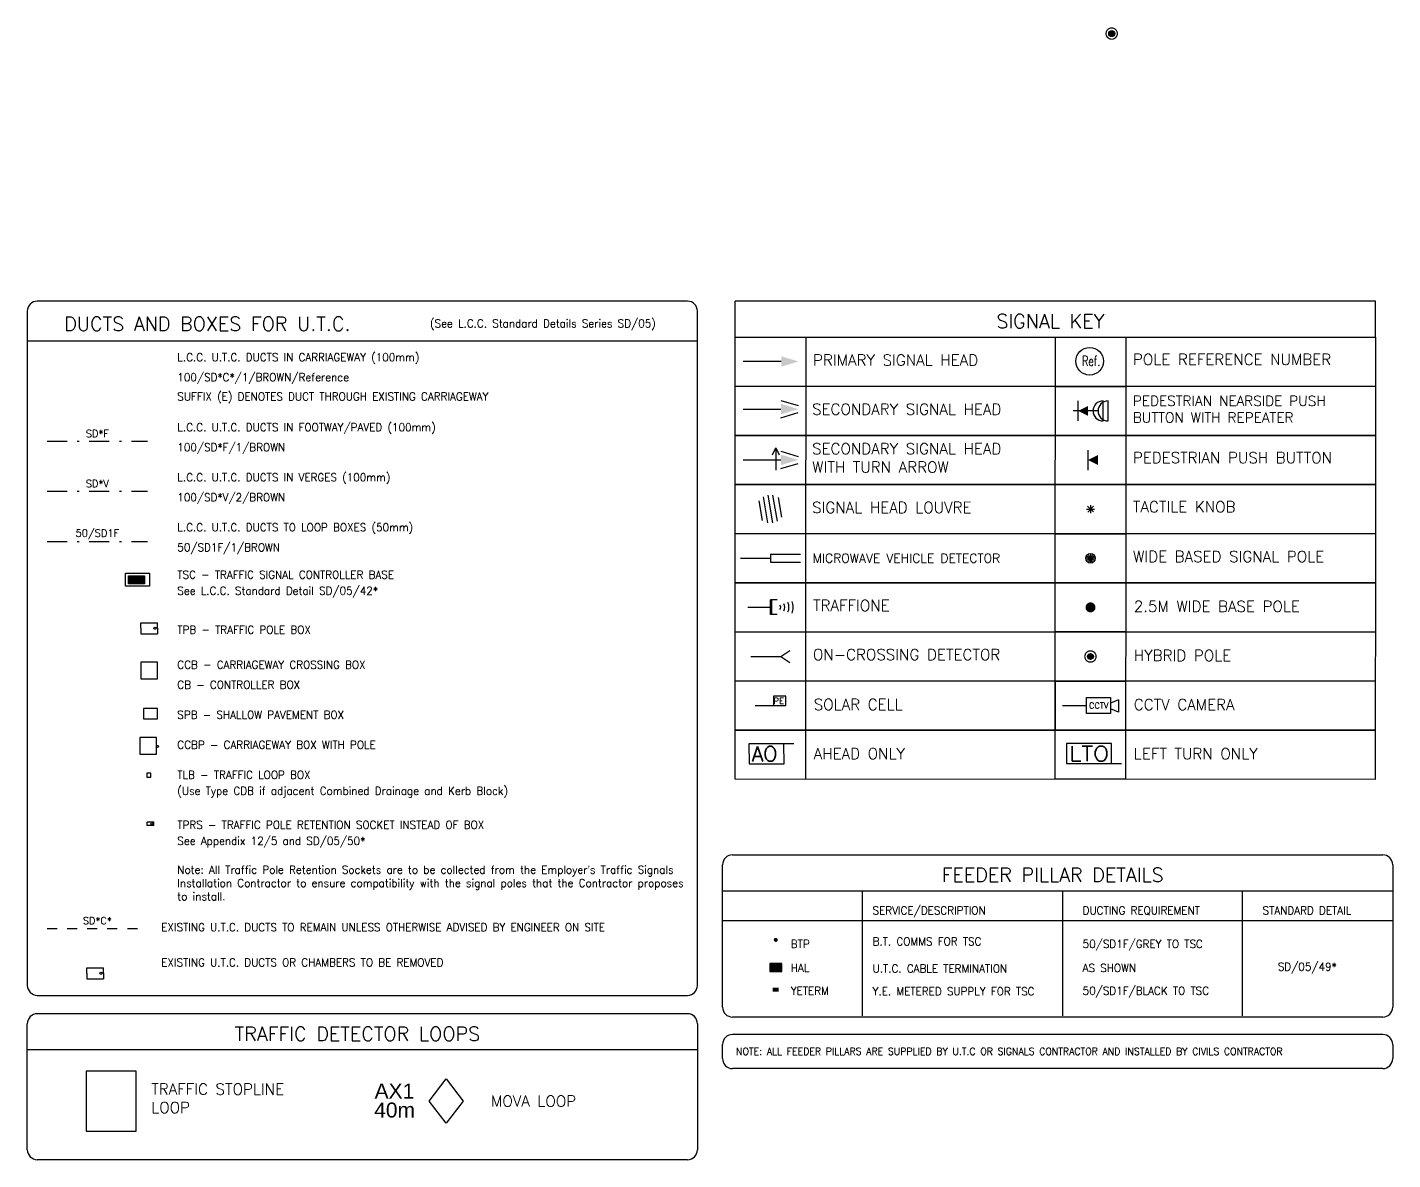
# Model space of a CAD drawing. Extents: x 441020 to 630336, y 432046 to 448236.
# Drawn here: x 630268.1 to 630336.3, y 447470.2 to 447526.8 of the extents above; entities that cross this region are included whole.
import ezdxf
from ezdxf.enums import TextEntityAlignment as Align

# ---------------------------------------------------------------- set-up
doc = ezdxf.new("R2010")
doc.units = 0
doc.linetypes.add('BLIP', pattern=[1, 0.5, -0.5])
doc.linetypes.add('DASHDOT1', pattern=[2, 1, -0.5, 0, -0.5])
doc.layers.get('0').update_dxf_attribs({"color": 222, "linetype": 'CONTINUOUS'})
for name, color, linetype in [('05-DUCT-KEY-BOX', 42, 'CONTINUOUS'), ('05-DUCT-KEY-BT', 253, 'CONTINUOUS'), ('05-DUCT-KEY-UTCDUCT', 42, 'DASHDOT1'), ('05-DUCT-KEY-UTCEXISTING', 181, 'BLIP'), ('05-DUCT-KEY-YE', 7, 'CONTINUOUS'), ('BASE', 7, 'CONTINUOUS'), ('DATA', 7, 'CONTINUOUS'), ('du-REMOVALSTEXT', 8, 'CONTINUOUS'), ('UTC_KEY', 7, 'CONTINUOUS'), ('UTC_POLES', 7, 'CONTINUOUS')]:
    doc.layers.add(name, color=color, linetype=linetype)
doc.styles.add('KeyText', font='romans.shx', dxfattribs={"width": 0.95})
doc.styles.add('ROMANS', font='romans')
doc.styles.get("Standard").update_dxf_attribs({"font": 'simplex'})

# ---------------------------------------------------------------- blocks, each defined once
blk = doc.blocks.new('HD001P')
at = {"linetype": 'Continuous'}
blk.add_line((0, 2.75), (0, 0), dxfattribs=at)
blk.add_solid([(0.375, 2.75), (-0.375, 2.75), (0, 4)], dxfattribs=at)
at = {"layer": 'DATA', "flags": 9}
for tag, p in [('SUPPORT', (0.75, 1.5)), ('BRACKETS', (0.75, 1.25)), ('HEIGHT', (0.75, 1)), ('TYPE', (0.75, 0.25)), ('CABLE', (0.75, 0.75)), ('PHASE', (0.75, 0.5)), ('NUM', (0.75, 0)), ('SITE', (0.75, -0.25)), ('IDENT', (0.75, -0.5))]:
    blk.add_attdef(tag, p, '', height=0.2, dxfattribs=at)
blk = doc.blocks.new('HD001S')
at = {"linetype": 'Continuous'}
for p, q in [((-0.625, 2.75), (-0.25, 4)), ((0.625, 2.75), (0.25, 4))]:
    blk.add_line(p, q, dxfattribs=at)
blk.add_line((0, 0), (0, 2.75))
blk.add_solid([(0.375, 2.75), (-0.375, 2.75), (0, 4)], dxfattribs=at)
at = {"layer": 'DATA', "flags": 9}
for tag, p in [('SUPPORT', (1, 1.5)), ('BRACKETS', (1, 1.25)), ('HEIGHT', (1, 1)), ('TYPE', (1, 0.25)), ('CABLE', (1, 0.75)), ('PHASE', (1, 0.5)), ('NUM', (1, 0)), ('SITE', (1, -0.25)), ('IDENT', (1, -0.5))]:
    blk.add_attdef(tag, p, '', height=0.2, dxfattribs=at)
blk = doc.blocks.new('Symbol-TACTKNOB')
at = {"color": 0, "linetype": 'Continuous'}
for p, q in [((1.3, 0.35), (1.3, 0.85)), ((1.05, 0.6), (1.55, 0.6)), ((1.123, 0.423), (1.477, 0.777)), ((1.123, 0.777), (1.477, 0.423))]:
    blk.add_line(p, q, dxfattribs=at)
blk = doc.blocks.new('Signal-Symbol-081A')
at = {"color": 0, "linetype": 'Continuous'}
for p, q in [((1, 0), (0, 0)), ((1.5, -0.5), (1.5, 0.5))]:
    blk.add_line(p, q, dxfattribs=at)
blk.add_line((0.25, -0.5), (0.25, 0.5))
blk.add_arc((1.5, 0), 0.5, 90, 270, dxfattribs=at)
blk.add_solid([(0.25, 0), (0.75, -0.25), (0.75, 0.25)])
at = {"layer": 'DATA'}
for tag, p, rotation, flags in [('SIG', (0, 0), 180, 3), ('IDENT', (-0.75, -1), 270, 9), ('SITE', (-0.5, -1), 270, 9), ('NUM', (-0.25, -1), 270, 9), ('TYPE', (0, -1), 270, 9), ('PHASE', (0.25, -1), 270, 9), ('CABLE', (0.5, -1), 270, 9), ('HEIGHT', (0.75, -1), 270, 9), ('FEATURES', (1, -1), 270, 9), ('SUPPORT', (1.25, -1), 270, 9)]:
    blk.add_attdef(tag, p, '', height=0.2, rotation=rotation, dxfattribs=dict(at, flags=flags))
blk = doc.blocks.new('HD005S')
at = {"linetype": 'Continuous'}
for p, q in [((-0.625, 2.75), (-0.25, 4)), ((0.625, 2.75), (0.25, 4)), ((-0.875, 2.375), (0.75, 2.375))]:
    blk.add_line(p, q, dxfattribs=at)
for p, q in [((-0.875, 2.375), (-0.375, 2.625)), ((-0.375, 2.125), (-0.875, 2.375)), ((0, 0), (0, 2.75))]:
    blk.add_line(p, q)
blk.add_solid([(0.375, 2.75), (-0.375, 2.75), (0, 4)], dxfattribs=at)
at = {"layer": 'DATA', "flags": 9}
for tag, p in [('SUPPORT', (1, 1.5)), ('BRACKETS', (1, 1.25)), ('HEIGHT', (1, 1)), ('TYPE', (1, 0.25)), ('CABLE', (1, 0.75)), ('PHASE', (1, 0.5)), ('NUM', (1, 0)), ('SITE', (1, -0.25)), ('IDENT', (1, -0.5))]:
    blk.add_attdef(tag, p, '', height=0.2, dxfattribs=at)
blk = doc.blocks.new('LOUVR200')
at = {"linetype": 'Continuous'}
for p, q in [((0, -1), (0, 1)), ((-0.7, -0.716), (-0.7, 0.716)), ((-0.35, -0.938), (-0.35, 0.938)), ((0.35, -0.938), (0.35, 0.938)), ((0.7, -0.716), (0.7, 0.716))]:
    blk.add_line(p, q, dxfattribs=at)
blk = doc.blocks.new('HD080A')
blk.add_line((0.5, 0.25), (-0.5, 0.25))
blk.add_solid([(0, 0.25), (0.25, 0.75), (-0.25, 0.75)])
at = {"layer": 'BASE', "flags": 3}
blk.add_attdef('SIG', (0, 0), '', height=0.2, rotation=270, dxfattribs=at)
at = {"layer": 'DATA', "flags": 9}
for tag, p in [('SUPPORT', (1, 1.25)), ('CABLE', (1, 0.5)), ('FEATURES', (1, 1)), ('HEIGHT', (1, 0.75)), ('TYPE', (1, 0)), ('PHASE', (1, 0.25)), ('SITE', (1, -0.5)), ('NUM', (1, -0.25)), ('IDENT', (1, -0.75))]:
    blk.add_attdef(tag, p, '', height=0.2, dxfattribs=at)
blk = doc.blocks.new('pec')
for p, q in [((-0.75, 2.5), (-0.75, 1.5)), ((0, 2.5), (-0.75, 2.5)), ((0, 0), (0, 2.5)), ((-0.75, 1.5), (0, 1.5))]:
    blk.add_line(p, q)
blk.add_text('PE', height=0.5, rotation=90).set_placement((-0.38, 1.93), align=Align.MIDDLE)
blk = doc.blocks.new('wbpole')
at = {"color": 0, "lineweight": -2}
for p, q in [((-0.22, 0.12), (-0.35, 0.2)), ((-0.12, 0.22), (-0.2, 0.35)), ((0, 0.4), (0, 0.25)), ((0.2, 0.35), (0.12, 0.22)), ((0.35, 0.2), (0.22, 0.12)), ((-0.25, 0), (-0.4, 0)), ((-0.22, -0.12), (-0.35, -0.2)), ((-0.12, -0.22), (-0.2, -0.35)), ((0, -0.25), (0, -0.4)), ((0.2, -0.35), (0.12, -0.22)), ((0.35, -0.2), (0.22, -0.12)), ((0.4, 0), (0.25, 0))]:
    blk.add_line(p, q, dxfattribs=at)
at = {"color": 0, "lineweight": -2, "const_width": 0.25}
blk.add_lwpolyline([(-0.12, 0, 1), (0.12, 0, 1)], format="xyb", close=True, dxfattribs=at)
at = {"color": 0, "lineweight": -2}
blk.add_circle((0, 0), 0.4, dxfattribs=at)
at = {"layer": 'DATA', "flags": 9}
for tag, p in [('HEIGHT', (0.5, 1)), ('TYPE', (0.5, 0.75)), ('NUM', (0.5, 0.5)), ('SITE', (0.5, 0.25)), ('IDENT', (0.5, 0))]:
    blk.add_attdef(tag, p, '', height=0.2, dxfattribs=at)
blk = doc.blocks.new('detect_visual-sym')
at = {"color": 0, "linetype": 'Continuous'}
for p, q in [((0, 0), (1.87, 0)), ((2.42, 0.6), (1.87, 0.6)), ((1.87, -0.6), (1.87, 0.6)), ((1.97, -0.6), (1.97, 0.6)), ((2.42, -0.6), (1.87, -0.6))]:
    blk.add_line(p, q, dxfattribs=at)
for centre, radius, start, end in [((2.46, 0), 0.255, 313.0864, 46.9136), ((2.53, 0), 0.518, 326.6121, 33.3879), ((2.53, 0), 0.862, 333.5703, 26.4297), ((2.46, 0), 1.28, 337.7803, 22.2197)]:
    blk.add_arc(centre, radius, start, end, dxfattribs=at)
blk = doc.blocks.new('MWAVE')
at = {"linetype": 'Continuous'}
for p, q in [((-0.2, 1.5), (-0.2, 3)), ((0.2, 1.5), (0.2, 3)), ((-0.2, 1.5), (0.2, 1.5)), ((0, 0), (0, 1.5))]:
    blk.add_line(p, q, dxfattribs=at)
blk = doc.blocks.new('STUBPOLE')
at = {"const_width": 0.25}
blk.add_lwpolyline([(-0.125, 0, 1), (0.125, 0, 1)], format="xyb", close=True, dxfattribs=at)
at = {"layer": 'DATA', "flags": 9}
for tag, p in [('TYPE', (0.5, 0.75)), ('HEIGHT', (0.5, 1)), ('NUM', (0.5, 0.5)), ('SITE', (0.5, 0.25)), ('IDENT', (0.5, 0))]:
    blk.add_attdef(tag, p, '', height=0.2, dxfattribs=at)
blk = doc.blocks.new('lowaccess-sym')
h = blk.add_hatch(color=256)
h.dxf.hatch_style = 1
edge = h.paths.add_edge_path()
edge.add_arc((0, 0), 0.15, 0, 360)
at = {"color": 0, "const_width": 0.0625}
blk.add_lwpolyline([(-0.28125, 0, 1), (0.28125, 0, 1)], format="xyb", close=True, dxfattribs=at)
blk.add_circle((0, 0), 0.15)
blk = doc.blocks.new('CCTVonSIG-sym')
at = {"color": 0}
blk.add_line((0, 0), (1.2, 0), dxfattribs=at)
at = {"color": 0, "linetype": 'Continuous'}
for p, q in [((1.2, -0.4), (1.2, 0.4)), ((1.2, 0.4), (2.4, 0.4)), ((2.4, 0.4), (2.4, -0.4)), ((2.8, 0.28), (2.4, 0.12)), ((2.4, -0.4), (1.2, -0.4)), ((2.8, -0.32), (2.4, -0.16))]:
    blk.add_line(p, q, dxfattribs=at)
at = {"linetype": 'Continuous'}
blk.add_line((2.8, 0.28), (2.8, -0.32), dxfattribs=at)
at = {"color": 0, "linetype": 'Continuous'}
blk.add_text('CCTV', height=0.3, dxfattribs=at).set_placement((1.811, -0.15), align=Align.CENTER)

msp = doc.modelspace()

# ---------------------------------------------------------------- linework, layer by layer
at = {"layer": '05-DUCT-KEY-BOX'}
for p, q in [((630273.744, 447496.734), (630273.744, 447497.009)), ((630273.744, 447497.009), (630274.564, 447497.009)), ((630273.744, 447496.734), (630273.744, 447496.459)), ((630274.564, 447496.734), (630274.564, 447497.009)), ((630274.564, 447496.734), (630274.564, 447496.459)), ((630273.744, 447496.459), (630274.564, 447496.459)), ((630273.739, 447495.034), (630273.739, 447494.209)), ((630274.564, 447495.034), (630273.739, 447495.034)), ((630274.564, 447494.209), (630274.564, 447495.034)), ((630273.739, 447494.209), (630274.564, 447494.209)), ((630274.564, 447492.729), (630273.864, 447492.729)), ((630273.864, 447492.729), (630273.864, 447492.209)), ((630274.564, 447492.209), (630274.564, 447492.729)), ((630273.864, 447492.209), (630274.564, 447492.209)), ((630273.689, 447491.272), (630273.689, 447490.447)), ((630274.514, 447491.272), (630273.689, 447491.272)), ((630274.514, 447490.447), (630274.514, 447491.272)), ((630273.689, 447490.447), (630274.514, 447490.447)), ((630274.031, 447489.488), (630274.031, 447489.288)), ((630274.231, 447489.488), (630274.031, 447489.488)), ((630274.031, 447489.288), (630274.231, 447489.288)), ((630274.231, 447489.288), (630274.231, 447489.488)), ((630274.391, 447487.043), (630274.051, 447487.043)), ((630274.051, 447486.883), (630274.051, 447487.043)), ((630274.391, 447486.883), (630274.391, 447487.043)), ((630274.221, 447486.883), (630274.051, 447486.883)), ((630274.391, 447486.883), (630274.221, 447486.883))]:
    msp.add_line(p, q, dxfattribs=at)
for points in [[(630272.964, 447499.488), (630274.164, 447499.488), (630274.164, 447498.828), (630272.964, 447498.828)], [(630273.914, 447498.958), (630273.114, 447498.958), (630273.114, 447499.358), (630273.914, 447499.358)]]:
    msp.add_lwpolyline(points, close=True, dxfattribs=at)
at = {"layer": '05-DUCT-KEY-BOX', "flags": 128}
msp.add_lwpolyline([(630305.179, 447479.588), (630305.779, 447479.588), (630305.779, 447479.988), (630305.179, 447479.988)], close=True, dxfattribs=at)
at = {"layer": '05-DUCT-KEY-BOX'}
for centre, radius in [((630274.444, 447496.734), 0.055), ((630274.564, 447490.831), 0.05), ((630274.291, 447486.963), 0.05)]:
    msp.add_circle(centre, radius, dxfattribs=at)
for points in [[(630273.114, 447499.358), (630273.114, 447498.958), (630273.914, 447499.358), (630273.914, 447498.958)], [(630305.179, 447479.988), (630305.179, 447479.588), (630305.779, 447479.988), (630305.779, 447479.588)]]:
    msp.add_solid(points, dxfattribs=at)
at = {"layer": '05-DUCT-KEY-BT', "const_width": 0.1, "flags": 128}
msp.add_lwpolyline([(630305.429, 447481.16, 1), (630305.529, 447481.16, 1)], format="xyb", close=True, dxfattribs=at)
at = {"layer": '05-DUCT-KEY-UTCDUCT'}
for p, q in [((630269.064, 447506.076), (630274.064, 447506.076)), ((630269.064, 447503.576), (630274.064, 447503.576)), ((630269.064, 447501.076), (630274.064, 447501.076))]:
    msp.add_line(p, q, dxfattribs=at)
at = {"layer": '05-DUCT-KEY-UTCEXISTING'}
msp.add_line((630269.064, 447481.738), (630274.064, 447481.738), dxfattribs=at)
at = {"layer": '05-DUCT-KEY-YE'}
msp.add_solid([(630305.329, 447478.769), (630305.329, 447478.569), (630305.629, 447478.769), (630305.629, 447478.569)], dxfattribs=at)
at = {"layer": 'du-REMOVALSTEXT'}
for p, q in [((630271.047, 447479.495), (630271.047, 447479.77)), ((630271.047, 447479.77), (630271.867, 447479.77)), ((630271.867, 447479.495), (630271.867, 447479.77)), ((630271.047, 447479.495), (630271.047, 447479.22)), ((630271.047, 447479.22), (630271.867, 447479.22)), ((630271.867, 447479.495), (630271.867, 447479.22))]:
    msp.add_line(p, q, dxfattribs=at)
msp.add_ellipse((630271.747, 447479.495), major_axis=(0.0389, 0.0389), ratio=1, start_param=5.497787, end_param=11.780972, dxfattribs=at)
at = {"layer": 'UTC_KEY'}
for p, q in [((630301.064, 447513.076), (630268.564, 447513.076)), ((630335.458, 447513.076), (630303.458, 447513.076)), ((630268.064, 447512.576), (630268.064, 447478.889)), ((630301.564, 447478.889), (630301.564, 447512.576)), ((630301.564, 447511.075), (630268.064, 447511.075)), ((630306.976, 447511.264), (630306.976, 447508.825)), ((630306.976, 447508.825), (630306.975, 447506.371)), ((630321.591, 447507.592), (630320.591, 447507.592)), ((630322.091, 447507.092), (630322.091, 447508.092)), ((630306.975, 447506.371), (630306.974, 447503.916)), ((630306.974, 447503.916), (630306.973, 447501.462)), ((630306.973, 447501.462), (630306.972, 447499.008)), ((630306.972, 447499.008), (630306.972, 447496.553)), ((630306.972, 447496.553), (630306.971, 447494.099)), ((630304.237, 447495.327), (630305.737, 447495.327)), ((630305.737, 447495.327), (630306.187, 447495.627)), ((630305.737, 447495.327), (630306.187, 447495.027)), ((630306.971, 447494.099), (630306.97, 447491.644)), ((630306.97, 447491.644), (630306.969, 447489.19)), ((630303.32, 447485.41), (630335.82, 447485.41)), ((630302.82, 447477.802), (630302.82, 447484.91)), ((630336.32, 447484.91), (630336.32, 447477.802)), ((630302.82, 447483.609), (630336.32, 447483.609)), ((630309.82, 447477.359), (630309.82, 447483.609)), ((630319.82, 447483.609), (630319.82, 447477.359)), ((630328.82, 447477.359), (630328.82, 447483.609)), ((630333.32, 447482.109), (630302.82, 447482.109)), ((630336.32, 447482.109), (630302.82, 447482.109)), ((630268.564, 447478.389), (630301.064, 447478.389)), ((630301.064, 447477.472), (630268.564, 447477.472)), ((630268.064, 447470.678), (630268.064, 447476.972)), ((630301.564, 447476.972), (630301.564, 447470.678)), ((630335.82, 447477.302), (630303.32, 447477.302)), ((630335.82, 447476.432), (630303.32, 447476.432)), ((630298.564, 447475.671), (630268.064, 447475.671)), ((630301.564, 447475.671), (630268.064, 447475.671)), ((630302.82, 447475.227), (630302.82, 447475.932)), ((630336.32, 447475.932), (630336.32, 447475.227)), ((630335.82, 447474.727), (630303.32, 447474.727)), ((630301.064, 447470.178), (630268.564, 447470.178))]:
    msp.add_line(p, q, dxfattribs=at)
at = {"layer": 'UTC_KEY', "flags": 128}
for points in [[(630303.458, 447511.281), (630303.458, 447513.076)], [(630335.458, 447511.271), (630335.458, 447513.076)]]:
    msp.add_lwpolyline(points, dxfattribs=at)
at = {"layer": 'UTC_KEY'}
for points in [[(630303.458, 447511.281), (630335.458, 447511.271), (630335.457, 447508.816), (630303.457, 447508.826)], [(630319.458, 447511.276), (630322.976, 447511.275), (630322.976, 447508.82), (630319.457, 447508.821)], [(630303.457, 447508.826), (630335.457, 447508.816), (630335.456, 447506.362), (630303.456, 447506.372)], [(630319.457, 447508.821), (630322.976, 447508.82), (630322.975, 447506.366), (630319.456, 447506.367)], [(630303.456, 447506.372), (630335.456, 447506.362), (630335.455, 447503.908), (630303.455, 447503.917)], [(630319.456, 447506.367), (630322.975, 447506.366), (630322.974, 447503.911), (630319.455, 447503.913)], [(630303.455, 447503.917), (630335.455, 447503.908), (630335.454, 447501.453), (630303.454, 447501.463)], [(630319.455, 447503.913), (630322.974, 447503.911), (630322.973, 447501.457), (630319.454, 447501.458)], [(630303.454, 447501.463), (630335.454, 447501.453), (630335.454, 447498.999), (630303.454, 447499.009)], [(630319.454, 447501.458), (630322.973, 447501.457), (630322.972, 447499.003), (630319.454, 447499.004)], [(630303.454, 447499.009), (630335.454, 447498.999), (630335.453, 447496.544), (630303.453, 447496.554)], [(630319.454, 447499.004), (630322.972, 447499.003), (630322.972, 447496.548), (630319.453, 447496.549)], [(630303.453, 447496.554), (630335.453, 447496.544), (630335.452, 447494.09), (630303.452, 447494.1)], [(630319.453, 447496.549), (630322.972, 447496.548), (630322.971, 447494.094), (630319.452, 447494.095)], [(630303.452, 447494.1), (630335.452, 447494.09), (630335.451, 447491.636), (630303.451, 447491.646)], [(630319.452, 447494.095), (630322.971, 447494.094), (630322.97, 447491.639), (630319.451, 447491.641)], [(630303.451, 447491.646), (630335.451, 447491.636), (630335.451, 447489.181), (630303.451, 447489.191)], [(630319.451, 447491.641), (630322.97, 447491.639), (630322.969, 447489.185), (630319.451, 447489.186)]]:
    msp.add_lwpolyline(points, close=True, dxfattribs=at)
for points in [[(630319.452, 447494.095), (630319.451, 447491.641)], [(630322.268, 447489.971), (630322.268, 447490.971), (630320.018, 447490.972), (630320.018, 447489.972), (630322.768, 447489.971)]]:
    msp.add_lwpolyline(points, dxfattribs=at)
at = {"layer": 'UTC_KEY', "linetype": 'Continuous'}
msp.add_lwpolyline([(630306.388, 447490.965), (630304.138, 447490.953), (630304.143, 447489.953), (630305.893, 447489.962), (630305.888, 447490.962)], dxfattribs=at)
at = {"layer": 'UTC_KEY', "color": 3, "linetype": 'Continuous', "ltscale": 0.5, "flags": 128}
msp.add_lwpolyline([(630271.001, 447471.606), (630273.501, 447471.606), (630273.501, 447474.606), (630271.001, 447474.606)], close=True, dxfattribs=at)
at = {"layer": 'UTC_KEY', "color": 3, "flags": 128}
msp.add_lwpolyline([(630288.151, 447473.106), (630289.001, 447474.216), (630289.851, 447473.106), (630289.001, 447471.997)], close=True, dxfattribs=at)
at = {"layer": 'UTC_KEY'}
msp.add_circle((630321.169, 447510.076), 0.69, dxfattribs=at)
for centre, start, end in [((630268.564, 447512.576), 90, 180), ((630301.064, 447512.576), 0, 90), ((630322.091, 447507.592), 89.99747, 269.99747), ((630303.32, 447484.91), 90, 180), ((630335.82, 447484.91), 0, 90), ((630268.564, 447478.889), 180, 270), ((630301.064, 447478.889), 270, 0), ((630268.564, 447476.972), 90, 180), ((630301.064, 447476.972), 0, 90), ((630303.32, 447477.802), 180, 270), ((630335.82, 447477.802), 270, 0), ((630303.32, 447475.932), 90, 180), ((630335.82, 447475.932), 0, 90), ((630303.32, 447475.227), 180, 270), ((630335.82, 447475.227), 270, 0), ((630268.564, 447470.678), 180, 270), ((630301.064, 447470.678), 270, 0)]:
    msp.add_arc(centre, 0.5, start, end, dxfattribs=at)

# ---------------------------------------------------------------- block references
for name, p, xscale, yscale, zscale, rotation in [('HD001P', (630303.857, 447510.064), 0.6898659920973355, 0.6898659920973355, 0.6898659920973355, 269.982298772034), ('HD001S', (630303.843, 447507.685), 0.6898659920973355, 0.6898659920973355, 0.6898659920973355, 269.982298772034), ('HD005S', (630303.843, 447505.145), 0.69, 0.69, 0.69, 269.9999999999605), ('LOUVR200', (630305.214, 447502.69), 0.7, 0.7, 0.7, 10.06643687963294), ('Symbol-TACTKNOB', (630320.722, 447503.735), 0.81, 0.81, 0.81, 270.3540838015828), ('detect_visual-sym', (630304.078, 447497.781), 0.6075, 0.6075, 0.6075, 359.9822987713204), ('pec', (630304.445, 447492.872), 0.6132142151976322, 0.6132142151976322, 0.6132142151976322, 269.9822987687904)]:
    msp.add_blockref(name, p, dxfattribs=dict(at, xscale=xscale, yscale=yscale, zscale=zscale, rotation=rotation))
for name, p, rotation in [('Signal-Symbol-081A', (630320.341, 447507.592), 0.01517243985391073), ('HD080A', (630320.84, 447505.139), 270.0000000016348), ('MWAVE', (630303.713, 447500.236), 269.9822987722031)]:
    msp.add_blockref(name, p, dxfattribs=dict(at, rotation=rotation))
at = {"layer": 'UTC_KEY', "xscale": 0.5960442171720971, "yscale": 0.5960442171720971, "zscale": 0.5960442171720971}
msp.add_blockref('wbpole', (630321.213, 447500.229), dxfattribs=at)
at = {"layer": 'UTC_KEY'}
for name, p in [('STUBPOLE', (630321.213, 447497.775)), ('CCTVonSIG-sym', (630319.815, 447492.868))]:
    msp.add_blockref(name, p, dxfattribs=at)
at = {"layer": 'UTC_POLES'}
for p in [(630322.272, 447526.448), (630321.212, 447495.322)]:
    msp.add_blockref('lowaccess-sym', p, dxfattribs=at)

# ---------------------------------------------------------------- texts
at = {"layer": '05-DUCT-KEY-UTCDUCT'}
for s, p in [('SD*F', (630271.564, 447506.462)), ('SD*V', (630271.564, 447503.962)), ('50/SD1F', (630271.564, 447501.462))]:
    msp.add_text(s, height=0.36, dxfattribs=at).set_placement(p, align=Align.MIDDLE)
at = {"layer": '05-DUCT-KEY-UTCEXISTING'}
msp.add_text('SD*C*', height=0.36, dxfattribs=at).set_placement((630271.564, 447482.124), align=Align.MIDDLE)
at = {"layer": 'UTC_KEY'}
for s, p in [('DUCTS AND BOXES FOR U.T.C.', (630277.064, 447511.947)), ('SIGNAL KEY', (630319.208, 447512.076)), ('FEEDER PILLAR DETAILS', (630319.32, 447484.41)), ('TRAFFIC DETECTOR LOOPS', (630284.564, 447476.472))]:
    msp.add_text(s, height=0.7, dxfattribs=at).set_placement(p, align=Align.MIDDLE)
at = {"layer": 'UTC_KEY', "style": 'KeyText', "width": 0.95}
for s, height, p in [('L.C.C. U.T.C. DUCTS IN CARRIAGEWAY (100mm)', 0.4, (630275.564, 447510.076)), ('100/SD*C*/1/BROWN/Reference', 0.4, (630275.564, 447509.076)), ('SUFFIX (E) DENOTES DUCT THROUGH EXISTING CARRIAGEWAY', 0.4, (630275.564, 447508.113)), ('L.C.C. U.T.C. DUCTS IN FOOTWAY/PAVED (100mm)', 0.4, (630275.564, 447506.576)), ('100/SD*F/1/BROWN', 0.4, (630275.564, 447505.576)), ('L.C.C. U.T.C. DUCTS IN VERGES (100mm)', 0.4, (630275.564, 447504.076)), ('100/SD*V/2/BROWN', 0.4, (630275.564, 447503.076)), ('L.C.C. U.T.C. DUCTS TO LOOP BOXES (50mm)', 0.4, (630275.564, 447501.576)), ('50/SD1F/1/BROWN', 0.4, (630275.564, 447500.576)), ('TSC - TRAFFIC SIGNAL CONTROLLER BASE', 0.4, (630275.564, 447499.209)), ('See L.C.C. Standard Detail SD/05/42*', 0.4, (630275.564, 447498.408)), ('TPB - TRAFFIC POLE BOX ', 0.4, (630275.564, 447496.459)), ('CCB - CARRIAGEWAY CROSSING BOX ', 0.4, (630275.564, 447494.709)), ('CB - CONTROLLER BOX ', 0.4, (630275.564, 447493.709)), ('SPB - SHALLOW PAVEMENT BOX ', 0.4, (630275.564, 447492.209)), ('CCBP - CARRIAGEWAY BOX WITH POLE ', 0.4, (630275.564, 447490.709)), ('TLB - TRAFFIC LOOP BOX ', 0.4, (630275.564, 447489.209)), ('(Use Type CDB if adjacent Combined Drainage and Kerb Block)', 0.4, (630275.564, 447488.408)), ('TPRS - TRAFFIC POLE RETENTION SOCKET INSTEAD OF BOX', 0.4, (630275.564, 447486.709)), ('See Appendix 12/5 and SD/05/50*', 0.4, (630275.564, 447485.908)), ('SERVICE/DESCRIPTION', 0.4, (630310.32, 447482.431)), ('DUCTING REQUIREMENT', 0.4, (630320.82, 447482.431)), ('STANDARD DETAIL', 0.4, (630329.82, 447482.431)), ('EXISTING U.T.C. DUCTS TO REMAIN UNLESS OTHERWISE ADVISED BY ENGINEER ON SITE', 0.4, (630274.76, 447481.592)), ('BTP', 0.4, (630306.229, 447480.76)), ('B.T. COMMS FOR TSC', 0.4, (630310.32, 447480.882)), ('50/SD1F/GREY TO TSC', 0.4, (630320.82, 447480.76)), ('EXISTING U.T.C. DUCTS OR CHAMBERS TO BE REMOVED', 0.4, (630274.76, 447479.836)), ('SD/05/49*', 0.4, (630330.577, 447479.622)), ('50/SD1F/BLACK TO TSC', 0.4, (630320.82, 447478.419)), ('YETERM', 0.4, (630306.229, 447478.419)), ('Y.E. METERED SUPPLY FOR TSC', 0.4, (630310.32, 447478.391)), ('NOTE: ALL FEEDER PILLARS ARE SUPPLIED BY U.T.C OR SIGNALS CONTRACTOR AND INSTALLED BY CIVILS CONTRACTOR', 0.36, (630303.494, 447475.409))]:
    msp.add_text(s, height=height, dxfattribs=at).set_placement(p)
at = {"layer": 'UTC_KEY', "style": 'ROMANS', "width": 0.7}
msp.add_text('Ref.', height=0.5, dxfattribs=at).set_placement((630321.25, 447510.089), align=Align.MIDDLE_CENTER)
at = {"layer": 'UTC_KEY'}
msp.add_text('AO', height=0.75, rotation=0.30331, dxfattribs=at).set_placement((630304.281, 447490.079))
at = {"layer": 'UTC_KEY', "style": 'KeyText', "width": 0.95}
for s, p in [('HAL', (630306.229, 447479.438)), ('U.T.C. CABLE TERMINATION', (630310.32, 447479.41)), ('AS SHOWN', (630320.82, 447479.438))]:
    msp.add_text(s, height=0.4, dxfattribs=at).set_placement(p, align=Align.BOTTOM_LEFT)
at = {"layer": 'UTC_KEY', "char_height": 0.4, "attachment_point": 1, "style": 'KeyText'}
for s, insert, width in [('(See L.C.C. Standard Details Series SD/05)', (630288.196, 447512.166), 14.18026), ('Note: All Traffic Pole Retention Sockets are to be collected from the Employer{\\fArial|b0|i0|c0|p34;’}s Traffic Signals Installation Contractor to ensure compatibility with the signal poles that the Contractor proposes to install{\\fArial|b0|i0|c0|p34;.}', (630275.564, 447484.869), 25.47399)]:
    msp.add_mtext(s, dxfattribs=dict(at, insert=insert, width=width))
at = {"layer": 'UTC_KEY', "attachment_point": 1, "rotation": 359.9823}
for s, insert, char_height, width in [('PRIMARY SIGNAL HEAD', (630307.343, 447510.409), 0.55189, 12.12963), ('POLE REFERENCE NUMBER', (630323.334, 447510.443), 0.55189, 12.13944), ('PEDESTRIAN NEARSIDE PUSH BUTTON WITH REPEATER', (630323.329, 447508.347), 0.5, 13.0397), ('SECONDARY SIGNAL HEAD', (630307.297, 447507.953), 0.55189, 12.17491), ('SECONDARY SIGNAL HEAD WITH TURN ARROW', (630307.297, 447505.982), 0.55189, 12.17491), ('PEDESTRIAN PUSH BUTTON', (630323.332, 447505.534), 0.55189, 12.13944), ('SIGNAL HEAD LOUVRE', (630307.296, 447503.044), 0.55189, 12.17491), ('TACTILE KNOB', (630323.331, 447503.079), 0.55189, 12.13944), ('MICROWAVE VEHICLE DETECTOR ', (630307.327, 447500.46), 0.45, 11.7045), ('WIDE BASED SIGNAL POLE', (630323.34, 447500.594), 0.55189, 12.17491), ('TRAFFIONE', (630307.34, 447498.147), 0.5519, 12.17491), ('2.5M WIDE BASE POLE', (630323.378, 447498.104), 0.55189, 12.13944), ('ON-CROSSING DETECTOR', (630307.339, 447495.693), 0.55189, 12.17491), ('HYBRID POLE', (630323.377, 447495.649), 0.55189, 12.13944), ('SOLAR CELL', (630307.377, 447493.2), 0.5519, 12.13944), ('CCTV CAMERA', (630323.377, 447493.195), 0.55189, 12.13944), ('AHEAD ONLY', (630307.376, 447490.745), 0.5519, 12.13944), ('LEFT TURN ONLY', (630323.376, 447490.74), 0.55189, 12.13944), ('TRAFFIC STOPLINE LOOP', (630274.258, 447473.98), 0.55189, 7.86342), ('MOVA LOOP', (630291.245, 447473.382), 0.5519, 7.86342)]:
    msp.add_mtext(s, dxfattribs=dict(at, insert=insert, char_height=char_height, width=width))
at = {"layer": 'UTC_KEY', "color": 1, "char_height": 0.75, "attachment_point": 1}
for s, insert in [('{\\fArial|b0|i0|c0|p34;AX1}', (630285.426, 447473.984)), ('{\\fArial|b0|i0|c0|p34;40m}', (630285.406, 447473.035))]:
    msp.add_mtext_dynamic_manual_height_columns(s, width=1.97817, gutter_width=1.8, heights=[0], dxfattribs=dict(at, insert=insert))
at = {"layer": 'UTC_KEY', "width": 1.098039}
msp.add_attdef('LTO', text='', height=0.75, rotation=359.9823, dxfattribs=at).set_placement((630320.143, 447490.097), (630322.143, 447490.096), align=Align.FIT)

doc.saveas('drawing.dxf')
